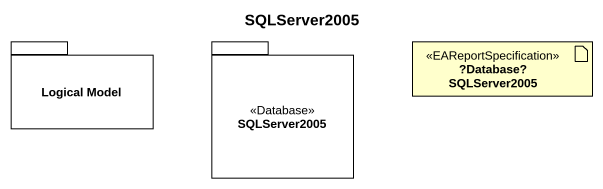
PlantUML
@startuml
title SQLServer2005
package "Logical Model" as Logical_Model {
}
package SQLServer2005 <<Database>> {
}
artifact "?Database? SQLServer2005" as Database_SQLServer2005 <<EAReportSpecification>>
@enduml
